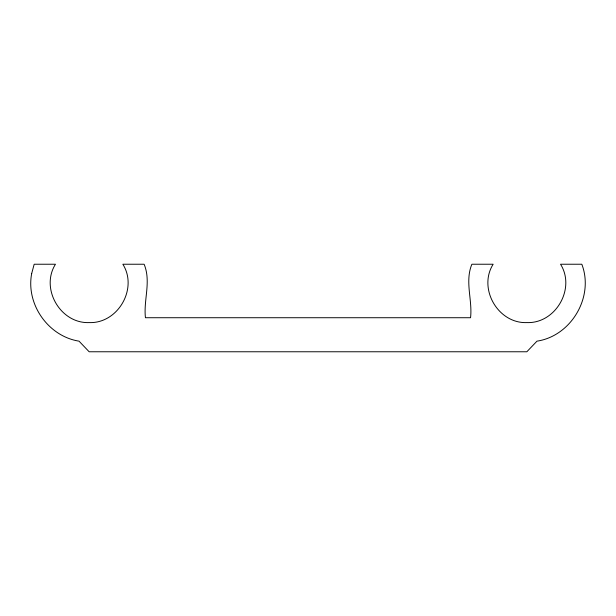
<?xml version="1.0" encoding="UTF-8"?>
<svg xmlns="http://www.w3.org/2000/svg" width="616" height="616" viewBox="0 0 616 616"><rect width="100%" height="100%" fill="white"/><g stroke="black" fill="none" stroke-linecap="round" stroke-linejoin="round"><path stroke-width="0.92" d="M31.686 273.55C25.741 304.181 48.202 336.267 79.025 341.156L89.158 351.767L526.842 351.767L536.975 341.156C571.363 335.959 594.317 296.72 581.82 264.233L560.537 264.233C575.891 288.581 555.609 323.716 526.842 322.591C498.075 323.716 477.793 288.581 493.147 264.233L471.871 264.233C464.687 281.666 472.572 299.823 470.562 317.725L145.438 317.725C143.428 299.823 151.313 281.666 144.129 264.233L122.854 264.233C138.207 288.581 117.926 323.716 89.158 322.591C60.391 323.716 40.109 288.581 55.463 264.233L34.18 264.233L31.686 273.55"/></g></svg>
